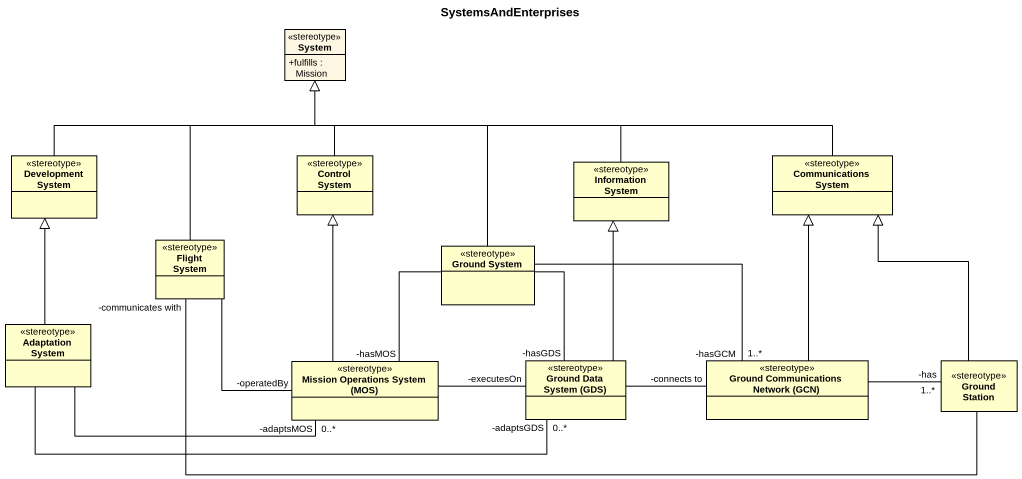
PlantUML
@startuml
title SystemsAndEnterprises
hide circle
hide empty members
skinparam classAttributeIconSize 0
class System <<stereotype>> {
  +fulfills : Mission
}
class "Development System" as Development_System <<stereotype>> #FFFFCC
class "Control System" as Control_System <<stereotype>> #FFFFCC
class "Information System" as Information_System <<stereotype>> #FFFFCC
class "Communications System" as Communications_System <<stereotype>> #FFFFCC
class "Flight System" as Flight_System <<stereotype>> #FFFFCC
class "Ground System" as Ground_System <<stereotype>> #FFFFCC
class "Adaptation System" as Adaptation_System <<stereotype>> #FFFFCC
class "Mission Operations System (MOS)" as Mission_Operations_System <<stereotype>> #FFFFCC
class "Ground Data System (GDS)" as Ground_Data_System_GDS <<stereotype>> #FFFFCC
class "Ground Communications Network (GCN)" as Ground_Communications <<stereotype>> #FFFFCC
class "Ground Station" as Ground_Station <<stereotype>> #FFFFCC
Development_System -right-|> System
Control_System -up-|> System
Information_System -left-|> System
Communications_System -left-|> System
Flight_System -up-|> System
Flight_System -- "-operatedBy" Mission_Operations_System
Ground_System -up-|> System
Ground_System -- "-hasMOS" Mission_Operations_System
Ground_System -- "-hasGDS" Ground_Data_System_GDS
Ground_System -right- "-hasGCM\n1..*" Ground_Communications
Adaptation_System -up-|> Development_System
Adaptation_System -right- "-adaptsMOS\n0..*" Mission_Operations_System
Adaptation_System -right- "-adaptsGDS\n0..*" Ground_Data_System_GDS
Mission_Operations_System -up-|> Control_System
Mission_Operations_System -right- "-executesOn" Ground_Data_System_GDS
Ground_Data_System_GDS -up-|> Information_System
Ground_Data_System_GDS -right- "-connects to" Ground_Communications
Ground_Communications -up-|> Communications_System
Ground_Communications -right- "-has\n1..*" Ground_Station
Ground_Station -up-|> Communications_System
Ground_Station -left- "-communicates with" Flight_System
@enduml
